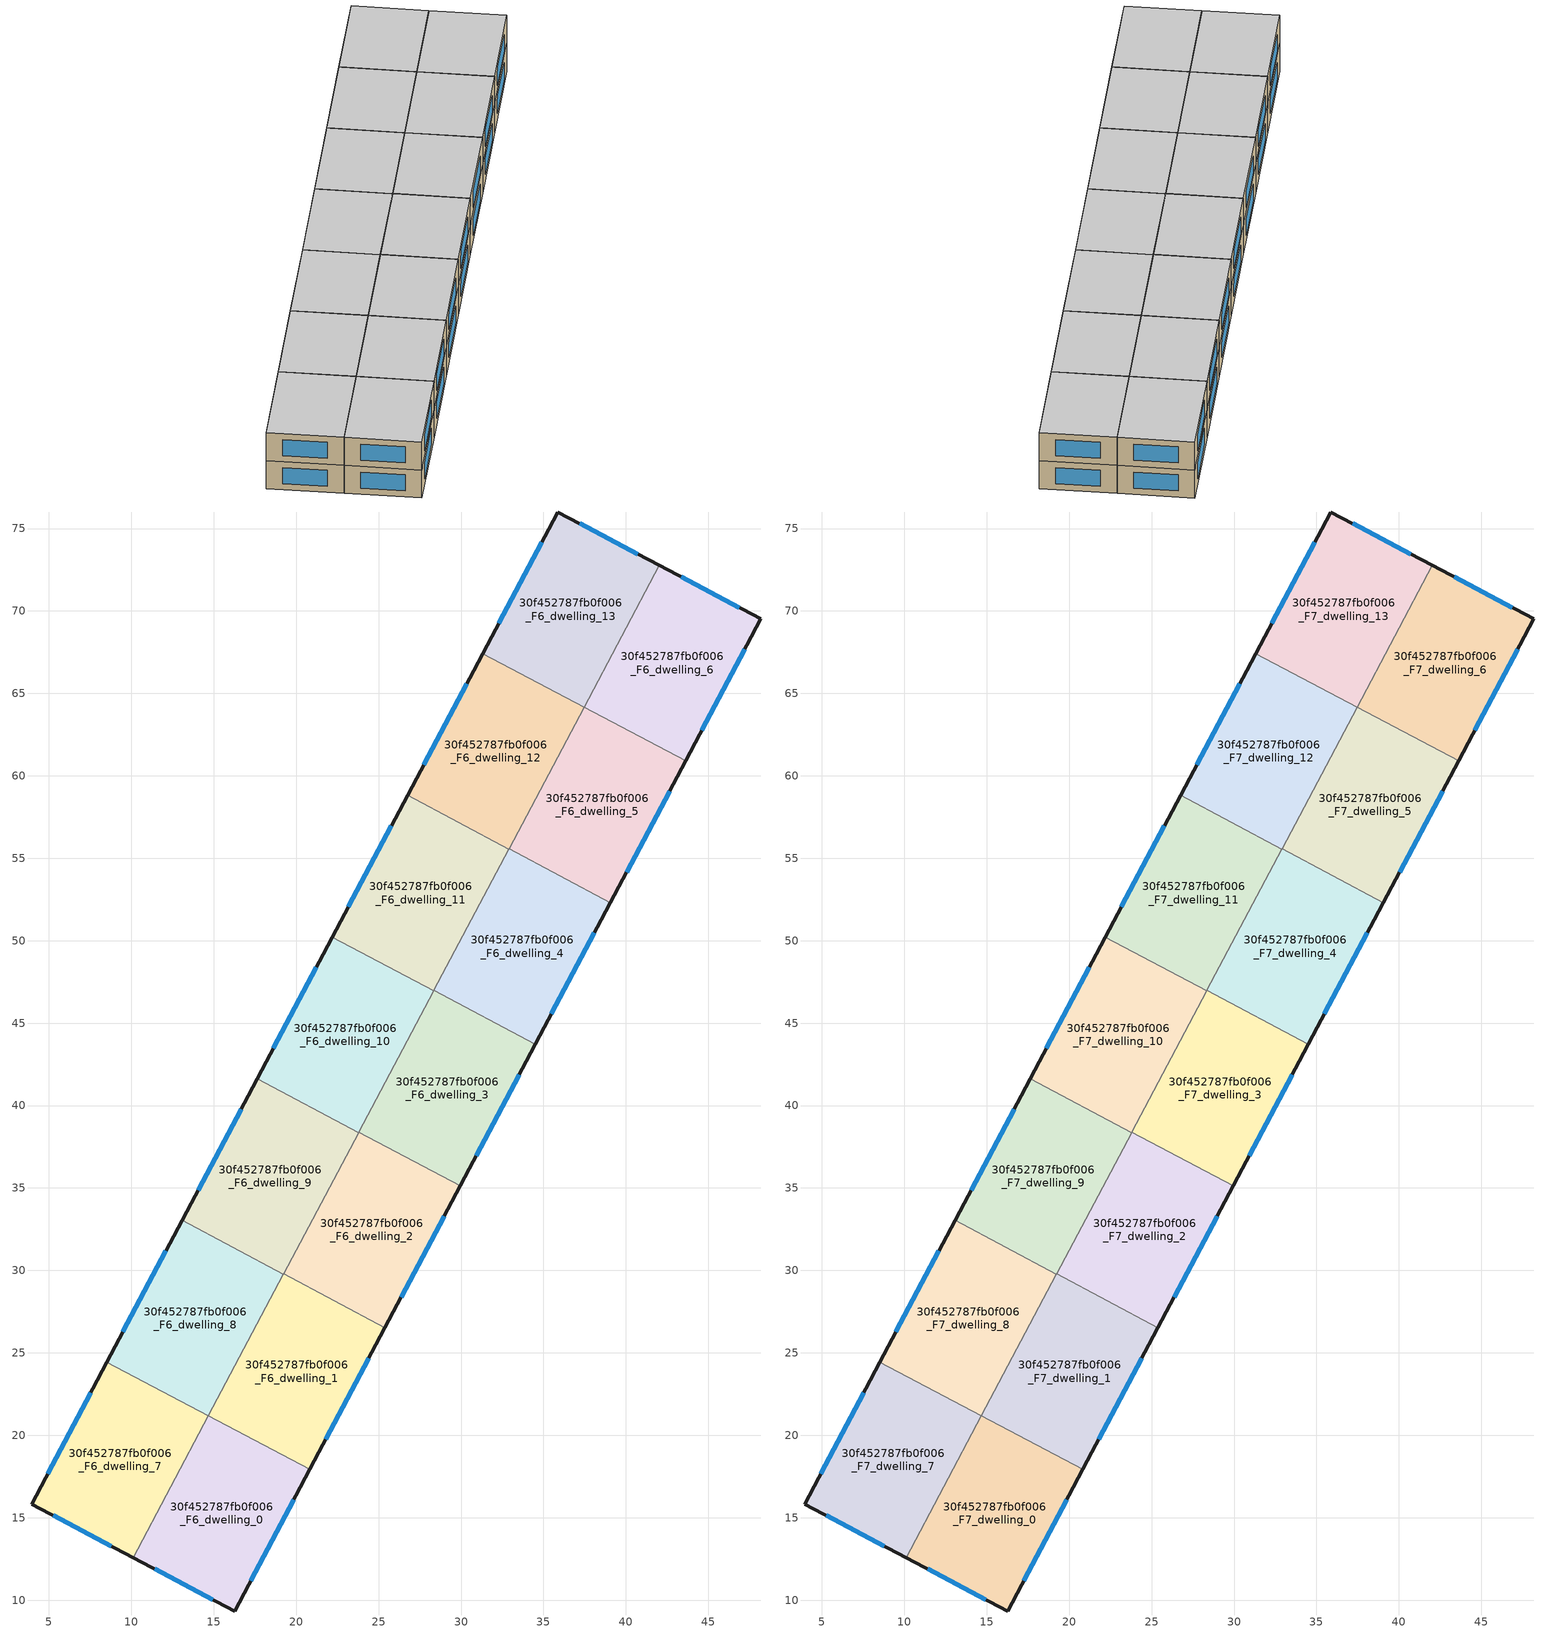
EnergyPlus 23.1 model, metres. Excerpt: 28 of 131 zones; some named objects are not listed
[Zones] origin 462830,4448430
30f452787fb0f006_F6_dwelling_0
 floor to 30f452787fb0f006_F5_dwelling_0 (EU_floor_Construction): 20.83,17.93 16.28,9.34 10.12,12.59 14.68,21.19 z18
 wall outside (EU_wall_Construction): 10.12,12.59 16.28,9.34 20.83,17.93 z18:21
 wall to 30f452787fb0f006_F6_dwelling_1 (EU_wall_Construction): 20.83,17.93 14.68,21.19 z18:21
 wall to 30f452787fb0f006_F6_dwelling_7 (EU_wall_Construction): 14.67,21.17 10.12,12.59 z18:21
 wall to 30f452787fb0f006_F6_dwelling_8 (EU_wall_Construction): 14.68,21.19 14.67,21.17 z18:21
 window (EU_Window_Construction): 17.25,11.18 19.85,16.09 / 11.44,11.89 14.96,10.04 z18.64:20.36
30f452787fb0f006_F6_dwelling_1
 floor to 30f452787fb0f006_F5_dwelling_1 (EU_floor_Construction): 25.39,26.53 20.83,17.93 14.68,21.19 19.24,29.79 z18
 wall outside (EU_wall_Construction): 20.83,17.93 25.39,26.53 z18:21
 wall to 30f452787fb0f006_F6_dwelling_2 (EU_wall_Construction): 25.39,26.53 19.24,29.79 z18:21
 wall to 30f452787fb0f006_F6_dwelling_8 (EU_wall_Construction): 19.23,29.77 14.68,21.19 z18:21
 wall to 30f452787fb0f006_F6_dwelling_9 (EU_wall_Construction): 19.24,29.79 19.23,29.77 z18:21
 window (EU_Window_Construction): 21.81,19.77 24.41,24.68 z18.64:20.36
30f452787fb0f006_F6_dwelling_10
 floor to 30f452787fb0f006_F5_dwelling_10 (EU_floor_Construction): 28.35,46.96 23.79,38.37 17.64,41.63 22.2,50.22 z18
 wall outside (EU_wall_Construction): 22.2,50.22 17.64,41.63 z18:21
 wall to 30f452787fb0f006_F6_dwelling_11 (EU_wall_Construction): 28.35,46.96 22.2,50.22 z18:21
 wall to 30f452787fb0f006_F6_dwelling_9 (EU_wall_Construction): 17.64,41.63 23.79,38.37 z18:21
 wall to 30f452787fb0f006_F6_dwelling_3 (EU_wall_Construction): 23.8,38.38 28.35,46.96 z18:21
 wall to 30f452787fb0f006_F6_dwelling_2 (EU_wall_Construction): 23.79,38.37 23.8,38.38 z18:21
 window (EU_Window_Construction): 21.22,48.38 18.61,43.47 z18.64:20.36
30f452787fb0f006_F6_dwelling_11
 floor to 30f452787fb0f006_F5_dwelling_11 (EU_floor_Construction): 32.91,55.56 28.35,46.96 22.2,50.22 26.76,58.82 z18
 wall outside (EU_wall_Construction): 26.76,58.82 22.2,50.22 z18:21
 wall to 30f452787fb0f006_F6_dwelling_12 (EU_wall_Construction): 32.91,55.56 26.76,58.82 z18:21
 wall to 30f452787fb0f006_F6_dwelling_4 (EU_wall_Construction): 28.36,46.98 32.91,55.56 z18:21
 wall to 30f452787fb0f006_F6_dwelling_3 (EU_wall_Construction): 28.35,46.96 28.36,46.98 z18:21
 window (EU_Window_Construction): 25.78,56.98 23.17,52.06 z18.64:20.36
30f452787fb0f006_F6_dwelling_12
 floor to 30f452787fb0f006_F5_dwelling_12 (EU_floor_Construction): 37.47,64.15 32.91,55.56 26.76,58.82 31.31,67.42 z18
 wall outside (EU_wall_Construction): 31.31,67.42 26.76,58.82 z18:21
 wall to 30f452787fb0f006_F6_dwelling_13 (EU_wall_Construction): 37.47,64.15 31.31,67.42 z18:21
 wall to 30f452787fb0f006_F6_dwelling_5 (EU_wall_Construction): 32.92,55.57 37.47,64.15 z18:21
 wall to 30f452787fb0f006_F6_dwelling_4 (EU_wall_Construction): 32.91,55.56 32.92,55.58 z18:21
 window (EU_Window_Construction): 30.34,65.57 27.73,60.66 z18.64:20.36
30f452787fb0f006_F6_dwelling_13
 floor to 30f452787fb0f006_F5_dwelling_13 (EU_floor_Construction): 42.03,72.76 37.47,64.15 31.31,67.42 35.87,76 z18
 wall outside (EU_wall_Construction): 42.03,72.76 35.87,76 31.31,67.42 z18:21
 wall to 30f452787fb0f006_F6_dwelling_6 (EU_wall_Construction): 37.47,64.17 42.03,72.76 z18:21
 wall to 30f452787fb0f006_F6_dwelling_5 (EU_wall_Construction): 37.47,64.15 37.47,64.17 z18:21
 window (EU_Window_Construction): 34.89,74.16 32.29,69.25 / 40.71,73.45 37.19,75.31 z18.64:20.36
30f452787fb0f006_F6_dwelling_2
 floor to 30f452787fb0f006_F5_dwelling_2 (EU_floor_Construction): 29.95,35.12 25.39,26.53 19.24,29.79 23.8,38.38 z18
 wall outside (EU_wall_Construction): 25.39,26.53 29.95,35.12 z18:21
 wall to 30f452787fb0f006_F6_dwelling_3 (EU_wall_Construction): 29.95,35.12 23.8,38.38 z18:21
 wall to 30f452787fb0f006_F6_dwelling_9 (EU_wall_Construction): 23.79,38.36 19.24,29.79 z18:21
 window (EU_Window_Construction): 26.37,28.37 28.97,33.28 z18.64:20.36
30f452787fb0f006_F6_dwelling_3
 floor to 30f452787fb0f006_F5_dwelling_3 (EU_floor_Construction): 34.51,43.72 29.95,35.12 23.8,38.38 28.36,46.98 z18
 wall outside (EU_wall_Construction): 29.95,35.12 34.51,43.72 z18:21
 wall to 30f452787fb0f006_F6_dwelling_4 (EU_wall_Construction): 34.51,43.72 28.36,46.98 z18:21
 window (EU_Window_Construction): 30.92,36.96 33.53,41.88 z18.64:20.36
30f452787fb0f006_F6_dwelling_4
 floor to 30f452787fb0f006_F5_dwelling_4 (EU_floor_Construction): 39.07,52.31 34.51,43.72 28.36,46.98 32.92,55.58 z18
 wall outside (EU_wall_Construction): 34.51,43.72 39.07,52.31 z18:21
 wall to 30f452787fb0f006_F6_dwelling_5 (EU_wall_Construction): 39.07,52.31 32.92,55.58 z18:21
 window (EU_Window_Construction): 35.48,45.56 38.09,50.47 z18.64:20.36
30f452787fb0f006_F6_dwelling_5
 floor to 30f452787fb0f006_F5_dwelling_5 (EU_floor_Construction): 43.62,60.91 39.07,52.31 32.92,55.58 37.47,64.17 z18
 wall outside (EU_wall_Construction): 39.07,52.31 43.62,60.91 z18:21
 wall to 30f452787fb0f006_F6_dwelling_6 (EU_wall_Construction): 43.62,60.91 37.47,64.17 z18:21
 window (EU_Window_Construction): 40.04,54.15 42.65,59.07 z18.64:20.36
30f452787fb0f006_F6_dwelling_6
 floor to 30f452787fb0f006_F5_dwelling_6 (EU_floor_Construction): 48.19,69.51 43.62,60.91 37.47,64.17 42.03,72.76 z18
 wall outside (EU_wall_Construction): 43.62,60.91 48.19,69.51 42.03,72.76 z18:21
 window (EU_Window_Construction): 46.87,70.21 43.35,72.06 / 44.6,62.75 47.21,67.67 z18.64:20.36
30f452787fb0f006_F6_dwelling_7
 floor to 30f452787fb0f006_F5_dwelling_7 (EU_floor_Construction): 14.67,21.17 10.12,12.59 3.96,15.83 8.52,24.44 z18
 wall outside (EU_wall_Construction): 8.52,24.44 3.96,15.83 10.12,12.59 z18:21
 wall to 30f452787fb0f006_F6_dwelling_8 (EU_wall_Construction): 14.67,21.17 8.52,24.44 z18:21
 window (EU_Window_Construction): 5.27,15.14 8.8,13.28 / 7.54,22.59 4.93,17.67 z18.64:20.36
30f452787fb0f006_F6_dwelling_8
 floor to 30f452787fb0f006_F5_dwelling_8 (EU_floor_Construction): 19.23,29.77 14.67,21.17 8.52,24.44 13.08,33.03 z18
 wall outside (EU_wall_Construction): 13.08,33.03 8.52,24.44 z18:21
 wall to 30f452787fb0f006_F6_dwelling_9 (EU_wall_Construction): 19.23,29.77 13.08,33.03 z18:21
 window (EU_Window_Construction): 12.1,31.19 9.5,26.28 z18.64:20.36
30f452787fb0f006_F6_dwelling_9
 floor to 30f452787fb0f006_F5_dwelling_9 (EU_floor_Construction): 23.79,38.37 19.23,29.77 13.08,33.03 17.64,41.63 z18
 wall outside (EU_wall_Construction): 17.64,41.63 13.08,33.03 z18:21
 window (EU_Window_Construction): 16.66,39.79 14.05,34.87 z18.64:20.36
30f452787fb0f006_F7_dwelling_0
 floor to 30f452787fb0f006_F6_dwelling_0 (EU_floor_Construction): 20.83,17.93 16.28,9.34 10.12,12.59 14.68,21.19 z21
 wall outside (EU_wall_Construction): 10.12,12.59 16.28,9.34 20.83,17.93 z21:24
 wall to 30f452787fb0f006_F7_dwelling_1 (EU_wall_Construction): 20.83,17.93 14.68,21.19 z21:24
 wall to 30f452787fb0f006_F7_dwelling_7 (EU_wall_Construction): 14.67,21.17 10.12,12.59 z21:24
 wall to 30f452787fb0f006_F7_dwelling_8 (EU_wall_Construction): 14.68,21.19 14.67,21.17 z21:24
 window (EU_Window_Construction): 17.25,11.18 19.85,16.09 / 11.44,11.89 14.96,10.04 z21.64:23.36
 ceiling to 30f452787fb0f006_F8_dwelling_0 (EU_floor_Construction): 16.28,9.34 20.83,17.93 14.68,21.19 10.12,12.59 z24
30f452787fb0f006_F7_dwelling_1
 floor to 30f452787fb0f006_F6_dwelling_1 (EU_floor_Construction): 25.39,26.53 20.83,17.93 14.68,21.19 19.24,29.79 z21
 wall outside (EU_wall_Construction): 20.83,17.93 25.39,26.53 z21:24
 wall to 30f452787fb0f006_F7_dwelling_2 (EU_wall_Construction): 25.39,26.53 19.24,29.79 z21:24
 wall to 30f452787fb0f006_F7_dwelling_8 (EU_wall_Construction): 19.23,29.77 14.68,21.19 z21:24
 wall to 30f452787fb0f006_F7_dwelling_9 (EU_wall_Construction): 19.24,29.79 19.23,29.77 z21:24
 window (EU_Window_Construction): 21.81,19.77 24.41,24.68 z21.64:23.36
 ceiling to 30f452787fb0f006_F8_dwelling_1 (EU_floor_Construction): 20.83,17.93 25.39,26.53 19.24,29.79 14.68,21.19 z24
30f452787fb0f006_F7_dwelling_10
 floor to 30f452787fb0f006_F6_dwelling_10 (EU_floor_Construction): 28.35,46.96 23.79,38.37 17.64,41.63 22.2,50.22 z21
 wall outside (EU_wall_Construction): 22.2,50.22 17.64,41.63 z21:24
 wall to 30f452787fb0f006_F7_dwelling_11 (EU_wall_Construction): 28.35,46.96 22.2,50.22 z21:24
 wall to 30f452787fb0f006_F7_dwelling_9 (EU_wall_Construction): 17.64,41.63 23.79,38.37 z21:24
 wall to 30f452787fb0f006_F7_dwelling_3 (EU_wall_Construction): 23.8,38.38 28.35,46.96 z21:24
 wall to 30f452787fb0f006_F7_dwelling_2 (EU_wall_Construction): 23.79,38.37 23.8,38.38 z21:24
 window (EU_Window_Construction): 21.22,48.38 18.61,43.47 z21.64:23.36
 ceiling to 30f452787fb0f006_F8_dwelling_10 (EU_floor_Construction): 23.79,38.37 28.35,46.96 22.2,50.22 17.64,41.63 z24
30f452787fb0f006_F7_dwelling_11
 floor to 30f452787fb0f006_F6_dwelling_11 (EU_floor_Construction): 32.91,55.56 28.35,46.96 22.2,50.22 26.76,58.82 z21
 wall outside (EU_wall_Construction): 26.76,58.82 22.2,50.22 z21:24
 wall to 30f452787fb0f006_F7_dwelling_12 (EU_wall_Construction): 32.91,55.56 26.76,58.82 z21:24
 wall to 30f452787fb0f006_F7_dwelling_4 (EU_wall_Construction): 28.36,46.98 32.91,55.56 z21:24
 wall to 30f452787fb0f006_F7_dwelling_3 (EU_wall_Construction): 28.35,46.96 28.36,46.98 z21:24
 window (EU_Window_Construction): 25.78,56.98 23.17,52.06 z21.64:23.36
 ceiling to 30f452787fb0f006_F8_dwelling_11 (EU_floor_Construction): 28.35,46.96 32.91,55.56 26.76,58.82 22.2,50.22 z24
30f452787fb0f006_F7_dwelling_12
 floor to 30f452787fb0f006_F6_dwelling_12 (EU_floor_Construction): 37.47,64.15 32.91,55.56 26.76,58.82 31.31,67.42 z21
 wall outside (EU_wall_Construction): 31.31,67.42 26.76,58.82 z21:24
 wall to 30f452787fb0f006_F7_dwelling_13 (EU_wall_Construction): 37.47,64.15 31.31,67.42 z21:24
 wall to 30f452787fb0f006_F7_dwelling_5 (EU_wall_Construction): 32.92,55.57 37.47,64.15 z21:24
 wall to 30f452787fb0f006_F7_dwelling_4 (EU_wall_Construction): 32.91,55.56 32.92,55.58 z21:24
 window (EU_Window_Construction): 30.34,65.57 27.73,60.66 z21.64:23.36
 ceiling to 30f452787fb0f006_F8_dwelling_12 (EU_floor_Construction): 32.91,55.56 37.47,64.15 31.31,67.42 26.76,58.82 z24
30f452787fb0f006_F7_dwelling_13
 floor to 30f452787fb0f006_F6_dwelling_13 (EU_floor_Construction): 42.03,72.76 37.47,64.15 31.31,67.42 35.87,76 z21
 wall outside (EU_wall_Construction): 42.03,72.76 35.87,76 31.31,67.42 z21:24
 wall to 30f452787fb0f006_F7_dwelling_6 (EU_wall_Construction): 37.47,64.17 42.03,72.76 z21:24
 wall to 30f452787fb0f006_F7_dwelling_5 (EU_wall_Construction): 37.47,64.15 37.47,64.17 z21:24
 window (EU_Window_Construction): 34.89,74.16 32.29,69.25 / 40.71,73.45 37.19,75.31 z21.64:23.36
 ceiling to 30f452787fb0f006_F8_dwelling_13 (EU_floor_Construction): 37.47,64.15 42.03,72.76 35.87,76 31.31,67.42 z24
30f452787fb0f006_F7_dwelling_2
 floor to 30f452787fb0f006_F6_dwelling_2 (EU_floor_Construction): 29.95,35.12 25.39,26.53 19.24,29.79 23.8,38.38 z21
 wall outside (EU_wall_Construction): 25.39,26.53 29.95,35.12 z21:24
 wall to 30f452787fb0f006_F7_dwelling_3 (EU_wall_Construction): 29.95,35.12 23.8,38.38 z21:24
 wall to 30f452787fb0f006_F7_dwelling_9 (EU_wall_Construction): 23.79,38.36 19.24,29.79 z21:24
 window (EU_Window_Construction): 26.37,28.37 28.97,33.28 z21.64:23.36
 ceiling to 30f452787fb0f006_F8_dwelling_2 (EU_floor_Construction): 25.39,26.53 29.95,35.12 23.8,38.38 19.24,29.79 z24
30f452787fb0f006_F7_dwelling_3
 floor to 30f452787fb0f006_F6_dwelling_3 (EU_floor_Construction): 34.51,43.72 29.95,35.12 23.8,38.38 28.36,46.98 z21
 wall outside (EU_wall_Construction): 29.95,35.12 34.51,43.72 z21:24
 wall to 30f452787fb0f006_F7_dwelling_4 (EU_wall_Construction): 34.51,43.72 28.36,46.98 z21:24
 window (EU_Window_Construction): 30.92,36.96 33.53,41.88 z21.64:23.36
 ceiling to 30f452787fb0f006_F8_dwelling_3 (EU_floor_Construction): 29.95,35.12 34.51,43.72 28.36,46.98 23.8,38.38 z24
30f452787fb0f006_F7_dwelling_4
 floor to 30f452787fb0f006_F6_dwelling_4 (EU_floor_Construction): 39.07,52.31 34.51,43.72 28.36,46.98 32.92,55.58 z21
 wall outside (EU_wall_Construction): 34.51,43.72 39.07,52.31 z21:24
 wall to 30f452787fb0f006_F7_dwelling_5 (EU_wall_Construction): 39.07,52.31 32.92,55.58 z21:24
 window (EU_Window_Construction): 35.48,45.56 38.09,50.47 z21.64:23.36
 ceiling to 30f452787fb0f006_F8_dwelling_4 (EU_floor_Construction): 34.51,43.72 39.07,52.31 32.92,55.58 28.36,46.98 z24
30f452787fb0f006_F7_dwelling_5
 floor to 30f452787fb0f006_F6_dwelling_5 (EU_floor_Construction): 43.62,60.91 39.07,52.31 32.92,55.58 37.47,64.17 z21
 wall outside (EU_wall_Construction): 39.07,52.31 43.62,60.91 z21:24
 wall to 30f452787fb0f006_F7_dwelling_6 (EU_wall_Construction): 43.62,60.91 37.47,64.17 z21:24
 window (EU_Window_Construction): 40.04,54.15 42.65,59.07 z21.64:23.36
 ceiling to 30f452787fb0f006_F8_dwelling_5 (EU_floor_Construction): 39.07,52.31 43.62,60.91 37.47,64.17 32.92,55.58 z24
30f452787fb0f006_F7_dwelling_6
 floor to 30f452787fb0f006_F6_dwelling_6 (EU_floor_Construction): 48.19,69.51 43.62,60.91 37.47,64.17 42.03,72.76 z21
 wall outside (EU_wall_Construction): 43.62,60.91 48.19,69.51 42.03,72.76 z21:24
 window (EU_Window_Construction): 46.87,70.21 43.35,72.06 / 44.6,62.75 47.21,67.67 z21.64:23.36
 ceiling to 30f452787fb0f006_F8_dwelling_6 (EU_floor_Construction): 43.62,60.91 48.19,69.51 42.03,72.76 37.47,64.17 z24
30f452787fb0f006_F7_dwelling_7
 floor to 30f452787fb0f006_F6_dwelling_7 (EU_floor_Construction): 14.67,21.17 10.12,12.59 3.96,15.83 8.52,24.44 z21
 wall outside (EU_wall_Construction): 8.52,24.44 3.96,15.83 10.12,12.59 z21:24
 wall to 30f452787fb0f006_F7_dwelling_8 (EU_wall_Construction): 14.67,21.17 8.52,24.44 z21:24
 window (EU_Window_Construction): 5.27,15.14 8.8,13.28 / 7.54,22.59 4.93,17.67 z21.64:23.36
 ceiling to 30f452787fb0f006_F8_dwelling_7 (EU_floor_Construction): 10.12,12.59 14.67,21.17 8.52,24.44 3.96,15.83 z24
30f452787fb0f006_F7_dwelling_8
 floor to 30f452787fb0f006_F6_dwelling_8 (EU_floor_Construction): 19.23,29.77 14.67,21.17 8.52,24.44 13.08,33.03 z21
 wall outside (EU_wall_Construction): 13.08,33.03 8.52,24.44 z21:24
 wall to 30f452787fb0f006_F7_dwelling_9 (EU_wall_Construction): 19.23,29.77 13.08,33.03 z21:24
 window (EU_Window_Construction): 12.1,31.19 9.5,26.28 z21.64:23.36
 ceiling to 30f452787fb0f006_F8_dwelling_8 (EU_floor_Construction): 14.67,21.17 19.23,29.77 13.08,33.03 8.52,24.44 z24
30f452787fb0f006_F7_dwelling_9
 floor to 30f452787fb0f006_F6_dwelling_9 (EU_floor_Construction): 23.79,38.37 19.23,29.77 13.08,33.03 17.64,41.63 z21
 wall outside (EU_wall_Construction): 17.64,41.63 13.08,33.03 z21:24
 window (EU_Window_Construction): 16.66,39.79 14.05,34.87 z21.64:23.36
 ceiling to 30f452787fb0f006_F8_dwelling_9 (EU_floor_Construction): 19.23,29.77 23.79,38.37 17.64,41.63 13.08,33.03 z24
[Building]
EU S2 Campaign: North Axis=0; Terrain=City; Solar Distribution=FullExterior
[Site:Location]
Yerevan-Zvartnots.Intl.AP: Latitude=40.15; Longitude=44.383; Time Zone=4; Elevation=854
[SizingPeriod:WeatherFileDays]
AnnualSizingPeriod: Begin Month=1; Begin Day of Month=1; End Month=12; End Day of Month=31; Day of Week for Start Day=Monday; Use Weather File Daylight Saving Period=No; Use Weather File Rain and Snow Indicators=No
[MATERIAL]
EU_InternalMass_Material: Roughness=MediumRough; Thickness=0.1; Conductivity=1; Density=1800; Specific Heat=900; Thermal Absorptance=0.9; Solar Absorptance=0.7; Visible Absorptance=0.7
[MATERIAL:NOMASS] Roughness=MediumRough; Thermal Absorptance=0.9; Solar Absorptance=0.7; Visible Absorptance=0.7
Name | Thermal Resistance
EU_wall_NoMass | 1.05043
EU_floor_NoMass | 0.478065
[WINDOWMATERIAL:SIMPLEGLAZINGSYSTEM]
EU_Window_SimpleGlazing: UFactor=2.5566; Solar Heat Gain Coefficient=0.75; Visible Transmittance=0.75
[CONSTRUCTION]
EU_wall_Construction: EU_wall_NoMass
EU_floor_Construction: EU_floor_NoMass
EU_Window_Construction: EU_Window_SimpleGlazing
EU_InternalMass_Construction: EU_InternalMass_Material
[ZONE] Type=1; Multiplier=1; Ceiling Height=autocalculate; Floor Area=autocalculate; Part of Total Floor Area=Yes
Name | Volume
30f452787fb0f006_F6_dwelling_0; 30f452787fb0f006_F7_dwelling_0 | 203.214
30f452787fb0f006_F6_dwelling_1; 30f452787fb0f006_F7_dwelling_1 | 203.208
30f452787fb0f006_F6_dwelling_10; 30f452787fb0f006_F7_dwelling_10; 30f452787fb0f006_F6_dwelling_9; 30f452787fb0f006_F7_dwelling_9 | 203.236
30f452787fb0f006_F6_dwelling_11; 30f452787fb0f006_F7_dwelling_11; 30f452787fb0f006_F6_dwelling_8; 30f452787fb0f006_F7_dwelling_8 | 203.234
30f452787fb0f006_F6_dwelling_12; 30f452787fb0f006_F7_dwelling_12 | 203.25
30f452787fb0f006_F6_dwelling_13; 30f452787fb0f006_F7_dwelling_13; 30f452787fb0f006_F6_dwelling_7; 30f452787fb0f006_F7_dwelling_7 | 203.24
30f452787fb0f006_F6_dwelling_2; 30f452787fb0f006_F7_dwelling_2 | 203.211
30f452787fb0f006_F6_dwelling_3; 30f452787fb0f006_F7_dwelling_3; 30f452787fb0f006_F6_dwelling_4; 30f452787fb0f006_F7_dwelling_4 | 203.21
30f452787fb0f006_F6_dwelling_5; 30f452787fb0f006_F7_dwelling_5 | 203.193
30f452787fb0f006_F6_dwelling_6; 30f452787fb0f006_F7_dwelling_6 | 203.216
[INTERNALMASS] Construction=EU_InternalMass_Construction
Name | Zone or ZoneList | Surface Area
30f452787fb0f006_F6_dwelling_0_EU_InternalMass | 30f452787fb0f006_F6_dwelling_0 | 67.738
30f452787fb0f006_F6_dwelling_1_EU_InternalMass | 30f452787fb0f006_F6_dwelling_1 | 67.7361
30f452787fb0f006_F6_dwelling_2_EU_InternalMass | 30f452787fb0f006_F6_dwelling_2 | 67.7369
30f452787fb0f006_F6_dwelling_3_EU_InternalMass | 30f452787fb0f006_F6_dwelling_3 | 67.7369
30f452787fb0f006_F6_dwelling_4_EU_InternalMass | 30f452787fb0f006_F6_dwelling_4 | 67.7369
30f452787fb0f006_F6_dwelling_5_EU_InternalMass | 30f452787fb0f006_F6_dwelling_5 | 67.7307
30f452787fb0f006_F6_dwelling_6_EU_InternalMass | 30f452787fb0f006_F6_dwelling_6 | 67.7388
30f452787fb0f006_F6_dwelling_7_EU_InternalMass | 30f452787fb0f006_F6_dwelling_7 | 67.7466
30f452787fb0f006_F6_dwelling_8_EU_InternalMass | 30f452787fb0f006_F6_dwelling_8 | 67.7447
30f452787fb0f006_F6_dwelling_9_EU_InternalMass | 30f452787fb0f006_F6_dwelling_9 | 67.7455
30f452787fb0f006_F6_dwelling_10_EU_InternalMass | 30f452787fb0f006_F6_dwelling_10 | 67.7455
30f452787fb0f006_F6_dwelling_11_EU_InternalMass | 30f452787fb0f006_F6_dwelling_11 | 67.7447
30f452787fb0f006_F6_dwelling_12_EU_InternalMass | 30f452787fb0f006_F6_dwelling_12 | 67.75
30f452787fb0f006_F6_dwelling_13_EU_InternalMass | 30f452787fb0f006_F6_dwelling_13 | 67.7466
30f452787fb0f006_F7_dwelling_0_EU_InternalMass | 30f452787fb0f006_F7_dwelling_0 | 67.738
30f452787fb0f006_F7_dwelling_1_EU_InternalMass | 30f452787fb0f006_F7_dwelling_1 | 67.7361
30f452787fb0f006_F7_dwelling_2_EU_InternalMass | 30f452787fb0f006_F7_dwelling_2 | 67.7369
30f452787fb0f006_F7_dwelling_3_EU_InternalMass | 30f452787fb0f006_F7_dwelling_3 | 67.7369
30f452787fb0f006_F7_dwelling_4_EU_InternalMass | 30f452787fb0f006_F7_dwelling_4 | 67.7369
30f452787fb0f006_F7_dwelling_5_EU_InternalMass | 30f452787fb0f006_F7_dwelling_5 | 67.7307
30f452787fb0f006_F7_dwelling_6_EU_InternalMass | 30f452787fb0f006_F7_dwelling_6 | 67.7388
30f452787fb0f006_F7_dwelling_7_EU_InternalMass | 30f452787fb0f006_F7_dwelling_7 | 67.7466
30f452787fb0f006_F7_dwelling_8_EU_InternalMass | 30f452787fb0f006_F7_dwelling_8 | 67.7447
30f452787fb0f006_F7_dwelling_9_EU_InternalMass | 30f452787fb0f006_F7_dwelling_9 | 67.7455
30f452787fb0f006_F7_dwelling_10_EU_InternalMass | 30f452787fb0f006_F7_dwelling_10 | 67.7455
30f452787fb0f006_F7_dwelling_11_EU_InternalMass | 30f452787fb0f006_F7_dwelling_11 | 67.7447
30f452787fb0f006_F7_dwelling_12_EU_InternalMass | 30f452787fb0f006_F7_dwelling_12 | 67.75
30f452787fb0f006_F7_dwelling_13_EU_InternalMass | 30f452787fb0f006_F7_dwelling_13 | 67.7466
[OTHEREQUIPMENT] Fuel Type=Electricity; Design Level Calculation Method=Watts/Area; Power per Zone Floor Area=1; Fraction Latent=0; Fraction Radiant=0; Fraction Lost=0; Carbon Dioxide Generation Rate=0; EndUse Subcategory=EU_Step8_InternalGains
Name | Zone or ZoneList or Space or SpaceList | Schedule
EU_Step8_InternalGain_30f452787fb0f006_F6_dwelling_0_f000 | 30f452787fb0f006_F6_dwelling_0 | EU_Step8_GainSchedule_30f452787fb0f006_F6_dwelling_0_f000
EU_Step8_InternalGain_30f452787fb0f006_F6_dwelling_1_f000 | 30f452787fb0f006_F6_dwelling_1 | EU_Step8_GainSchedule_30f452787fb0f006_F6_dwelling_1_f000
EU_Step8_InternalGain_30f452787fb0f006_F6_dwelling_2_f000 | 30f452787fb0f006_F6_dwelling_2 | EU_Step8_GainSchedule_30f452787fb0f006_F6_dwelling_2_f000
EU_Step8_InternalGain_30f452787fb0f006_F6_dwelling_3_f000 | 30f452787fb0f006_F6_dwelling_3 | EU_Step8_GainSchedule_30f452787fb0f006_F6_dwelling_3_f000
EU_Step8_InternalGain_30f452787fb0f006_F6_dwelling_4_f000 | 30f452787fb0f006_F6_dwelling_4 | EU_Step8_GainSchedule_30f452787fb0f006_F6_dwelling_4_f000
EU_Step8_InternalGain_30f452787fb0f006_F6_dwelling_5_f000 | 30f452787fb0f006_F6_dwelling_5 | EU_Step8_GainSchedule_30f452787fb0f006_F6_dwelling_5_f000
EU_Step8_InternalGain_30f452787fb0f006_F6_dwelling_6_f000 | 30f452787fb0f006_F6_dwelling_6 | EU_Step8_GainSchedule_30f452787fb0f006_F6_dwelling_6_f000
EU_Step8_InternalGain_30f452787fb0f006_F6_dwelling_7_f000 | 30f452787fb0f006_F6_dwelling_7 | EU_Step8_GainSchedule_30f452787fb0f006_F6_dwelling_7_f000
EU_Step8_InternalGain_30f452787fb0f006_F6_dwelling_8_f000 | 30f452787fb0f006_F6_dwelling_8 | EU_Step8_GainSchedule_30f452787fb0f006_F6_dwelling_8_f000
EU_Step8_InternalGain_30f452787fb0f006_F6_dwelling_9_f000 | 30f452787fb0f006_F6_dwelling_9 | EU_Step8_GainSchedule_30f452787fb0f006_F6_dwelling_9_f000
EU_Step8_InternalGain_30f452787fb0f006_F6_dwelling_10_f000 | 30f452787fb0f006_F6_dwelling_10 | EU_Step8_GainSchedule_30f452787fb0f006_F6_dwelling_10_f000
EU_Step8_InternalGain_30f452787fb0f006_F6_dwelling_11_f000 | 30f452787fb0f006_F6_dwelling_11 | EU_Step8_GainSchedule_30f452787fb0f006_F6_dwelling_11_f000
EU_Step8_InternalGain_30f452787fb0f006_F6_dwelling_12_f000 | 30f452787fb0f006_F6_dwelling_12 | EU_Step8_GainSchedule_30f452787fb0f006_F6_dwelling_12_f000
EU_Step8_InternalGain_30f452787fb0f006_F6_dwelling_13_f000 | 30f452787fb0f006_F6_dwelling_13 | EU_Step8_GainSchedule_30f452787fb0f006_F6_dwelling_13_f000
EU_Step8_InternalGain_30f452787fb0f006_F7_dwelling_0_f000 | 30f452787fb0f006_F7_dwelling_0 | EU_Step8_GainSchedule_30f452787fb0f006_F7_dwelling_0_f000
EU_Step8_InternalGain_30f452787fb0f006_F7_dwelling_1_f000 | 30f452787fb0f006_F7_dwelling_1 | EU_Step8_GainSchedule_30f452787fb0f006_F7_dwelling_1_f000
EU_Step8_InternalGain_30f452787fb0f006_F7_dwelling_2_f000 | 30f452787fb0f006_F7_dwelling_2 | EU_Step8_GainSchedule_30f452787fb0f006_F7_dwelling_2_f000
EU_Step8_InternalGain_30f452787fb0f006_F7_dwelling_3_f000 | 30f452787fb0f006_F7_dwelling_3 | EU_Step8_GainSchedule_30f452787fb0f006_F7_dwelling_3_f000
EU_Step8_InternalGain_30f452787fb0f006_F7_dwelling_4_f000 | 30f452787fb0f006_F7_dwelling_4 | EU_Step8_GainSchedule_30f452787fb0f006_F7_dwelling_4_f000
EU_Step8_InternalGain_30f452787fb0f006_F7_dwelling_5_f000 | 30f452787fb0f006_F7_dwelling_5 | EU_Step8_GainSchedule_30f452787fb0f006_F7_dwelling_5_f000
EU_Step8_InternalGain_30f452787fb0f006_F7_dwelling_6_f000 | 30f452787fb0f006_F7_dwelling_6 | EU_Step8_GainSchedule_30f452787fb0f006_F7_dwelling_6_f000
EU_Step8_InternalGain_30f452787fb0f006_F7_dwelling_7_f000 | 30f452787fb0f006_F7_dwelling_7 | EU_Step8_GainSchedule_30f452787fb0f006_F7_dwelling_7_f000
EU_Step8_InternalGain_30f452787fb0f006_F7_dwelling_8_f000 | 30f452787fb0f006_F7_dwelling_8 | EU_Step8_GainSchedule_30f452787fb0f006_F7_dwelling_8_f000
EU_Step8_InternalGain_30f452787fb0f006_F7_dwelling_9_f000 | 30f452787fb0f006_F7_dwelling_9 | EU_Step8_GainSchedule_30f452787fb0f006_F7_dwelling_9_f000
EU_Step8_InternalGain_30f452787fb0f006_F7_dwelling_10_f000 | 30f452787fb0f006_F7_dwelling_10 | EU_Step8_GainSchedule_30f452787fb0f006_F7_dwelling_10_f000
EU_Step8_InternalGain_30f452787fb0f006_F7_dwelling_11_f000 | 30f452787fb0f006_F7_dwelling_11 | EU_Step8_GainSchedule_30f452787fb0f006_F7_dwelling_11_f000
EU_Step8_InternalGain_30f452787fb0f006_F7_dwelling_12_f000 | 30f452787fb0f006_F7_dwelling_12 | EU_Step8_GainSchedule_30f452787fb0f006_F7_dwelling_12_f000
EU_Step8_InternalGain_30f452787fb0f006_F7_dwelling_13_f000 | 30f452787fb0f006_F7_dwelling_13 | EU_Step8_GainSchedule_30f452787fb0f006_F7_dwelling_13_f000
[ZONEVENTILATION:DESIGNFLOWRATE] Schedule=EU_AlwaysOn; Design Flow Rate Calculation Method=AirChanges/Hour; Air Changes per Hour=0.557805; Ventilation Type=Natural; Fan Pressure Rise=0; Fan Total Efficiency=1; Constant Term Coefficient=1; Temperature Term Coefficient=0; Velocity Term Coefficient=0; Velocity Squared Term Coefficient=0; Minimum Indoor Temperature=-100; Maximum Indoor Temperature=100; Delta Temperature=-100; Minimum Outdoor Temperature=-100; Maximum Outdoor Temperature=100; Maximum Wind Speed=40
Name | Zone or ZoneList or Space or SpaceList
EU_ConstantAir_30f452787fb0f006_F6_dwelling_0 | 30f452787fb0f006_F6_dwelling_0
EU_ConstantAir_30f452787fb0f006_F6_dwelling_1 | 30f452787fb0f006_F6_dwelling_1
EU_ConstantAir_30f452787fb0f006_F6_dwelling_2 | 30f452787fb0f006_F6_dwelling_2
EU_ConstantAir_30f452787fb0f006_F6_dwelling_3 | 30f452787fb0f006_F6_dwelling_3
EU_ConstantAir_30f452787fb0f006_F6_dwelling_4 | 30f452787fb0f006_F6_dwelling_4
EU_ConstantAir_30f452787fb0f006_F6_dwelling_5 | 30f452787fb0f006_F6_dwelling_5
EU_ConstantAir_30f452787fb0f006_F6_dwelling_6 | 30f452787fb0f006_F6_dwelling_6
EU_ConstantAir_30f452787fb0f006_F6_dwelling_7 | 30f452787fb0f006_F6_dwelling_7
EU_ConstantAir_30f452787fb0f006_F6_dwelling_8 | 30f452787fb0f006_F6_dwelling_8
EU_ConstantAir_30f452787fb0f006_F6_dwelling_9 | 30f452787fb0f006_F6_dwelling_9
EU_ConstantAir_30f452787fb0f006_F6_dwelling_10 | 30f452787fb0f006_F6_dwelling_10
EU_ConstantAir_30f452787fb0f006_F6_dwelling_11 | 30f452787fb0f006_F6_dwelling_11
EU_ConstantAir_30f452787fb0f006_F6_dwelling_12 | 30f452787fb0f006_F6_dwelling_12
EU_ConstantAir_30f452787fb0f006_F6_dwelling_13 | 30f452787fb0f006_F6_dwelling_13
EU_ConstantAir_30f452787fb0f006_F7_dwelling_0 | 30f452787fb0f006_F7_dwelling_0
EU_ConstantAir_30f452787fb0f006_F7_dwelling_1 | 30f452787fb0f006_F7_dwelling_1
EU_ConstantAir_30f452787fb0f006_F7_dwelling_2 | 30f452787fb0f006_F7_dwelling_2
EU_ConstantAir_30f452787fb0f006_F7_dwelling_3 | 30f452787fb0f006_F7_dwelling_3
EU_ConstantAir_30f452787fb0f006_F7_dwelling_4 | 30f452787fb0f006_F7_dwelling_4
EU_ConstantAir_30f452787fb0f006_F7_dwelling_5 | 30f452787fb0f006_F7_dwelling_5
EU_ConstantAir_30f452787fb0f006_F7_dwelling_6 | 30f452787fb0f006_F7_dwelling_6
EU_ConstantAir_30f452787fb0f006_F7_dwelling_7 | 30f452787fb0f006_F7_dwelling_7
EU_ConstantAir_30f452787fb0f006_F7_dwelling_8 | 30f452787fb0f006_F7_dwelling_8
EU_ConstantAir_30f452787fb0f006_F7_dwelling_9 | 30f452787fb0f006_F7_dwelling_9
EU_ConstantAir_30f452787fb0f006_F7_dwelling_10 | 30f452787fb0f006_F7_dwelling_10
EU_ConstantAir_30f452787fb0f006_F7_dwelling_11 | 30f452787fb0f006_F7_dwelling_11
EU_ConstantAir_30f452787fb0f006_F7_dwelling_12 | 30f452787fb0f006_F7_dwelling_12
EU_ConstantAir_30f452787fb0f006_F7_dwelling_13 | 30f452787fb0f006_F7_dwelling_13
[HVACTEMPLATE:ZONE:IDEALLOADSAIRSYSTEM] System Availability Schedule=EU_AlwaysOn; Maximum Heating Supply Air Temperature=50; Minimum Cooling Supply Air Temperature=13; Maximum Heating Supply Air Humidity Ratio=0.0156; Minimum Cooling Supply Air Humidity Ratio=0.0077; Heating Limit=NoLimit; Cooling Limit=NoLimit; Heating Availability Schedule=EU_AlwaysOn; Cooling Availability Schedule=EU_CoolingOff; Dehumidification Control Type=ConstantSensibleHeatRatio; Cooling Sensible Heat Ratio=0.7; Dehumidification Setpoint=60; Humidification Control Type=None; Humidification Setpoint=30; Outdoor Air Method=None; Outdoor Air Flow Rate per Person=0.00944; Outdoor Air Flow Rate per Zone Floor Area=0; Outdoor Air Flow Rate per Zone=0; Demand Controlled Ventilation Type=None; Outdoor Air Economizer Type=NoEconomizer; Heat Recovery Type=None; Sensible Heat Recovery Effectiveness=0.7; Latent Heat Recovery Effectiveness=0.65
Name | Template Thermostat
30f452787fb0f006_F6_dwelling_0 | EU_HeatOnly_30f452787fb0f006_F6_dwelling_0
30f452787fb0f006_F6_dwelling_1 | EU_HeatOnly_30f452787fb0f006_F6_dwelling_1
30f452787fb0f006_F6_dwelling_2 | EU_HeatOnly_30f452787fb0f006_F6_dwelling_2
30f452787fb0f006_F6_dwelling_3 | EU_HeatOnly_30f452787fb0f006_F6_dwelling_3
30f452787fb0f006_F6_dwelling_4 | EU_HeatOnly_30f452787fb0f006_F6_dwelling_4
30f452787fb0f006_F6_dwelling_5 | EU_HeatOnly_30f452787fb0f006_F6_dwelling_5
30f452787fb0f006_F6_dwelling_6 | EU_HeatOnly_30f452787fb0f006_F6_dwelling_6
30f452787fb0f006_F6_dwelling_7 | EU_HeatOnly_30f452787fb0f006_F6_dwelling_7
30f452787fb0f006_F6_dwelling_8 | EU_HeatOnly_30f452787fb0f006_F6_dwelling_8
30f452787fb0f006_F6_dwelling_9 | EU_HeatOnly_30f452787fb0f006_F6_dwelling_9
30f452787fb0f006_F6_dwelling_10 | EU_HeatOnly_30f452787fb0f006_F6_dwelling_10
30f452787fb0f006_F6_dwelling_11 | EU_HeatOnly_30f452787fb0f006_F6_dwelling_11
30f452787fb0f006_F6_dwelling_12 | EU_HeatOnly_30f452787fb0f006_F6_dwelling_12
30f452787fb0f006_F6_dwelling_13 | EU_HeatOnly_30f452787fb0f006_F6_dwelling_13
30f452787fb0f006_F7_dwelling_0 | EU_HeatOnly_30f452787fb0f006_F7_dwelling_0
30f452787fb0f006_F7_dwelling_1 | EU_HeatOnly_30f452787fb0f006_F7_dwelling_1
30f452787fb0f006_F7_dwelling_2 | EU_HeatOnly_30f452787fb0f006_F7_dwelling_2
30f452787fb0f006_F7_dwelling_3 | EU_HeatOnly_30f452787fb0f006_F7_dwelling_3
30f452787fb0f006_F7_dwelling_4 | EU_HeatOnly_30f452787fb0f006_F7_dwelling_4
30f452787fb0f006_F7_dwelling_5 | EU_HeatOnly_30f452787fb0f006_F7_dwelling_5
30f452787fb0f006_F7_dwelling_6 | EU_HeatOnly_30f452787fb0f006_F7_dwelling_6
30f452787fb0f006_F7_dwelling_7 | EU_HeatOnly_30f452787fb0f006_F7_dwelling_7
30f452787fb0f006_F7_dwelling_8 | EU_HeatOnly_30f452787fb0f006_F7_dwelling_8
30f452787fb0f006_F7_dwelling_9 | EU_HeatOnly_30f452787fb0f006_F7_dwelling_9
30f452787fb0f006_F7_dwelling_10 | EU_HeatOnly_30f452787fb0f006_F7_dwelling_10
30f452787fb0f006_F7_dwelling_11 | EU_HeatOnly_30f452787fb0f006_F7_dwelling_11
30f452787fb0f006_F7_dwelling_12 | EU_HeatOnly_30f452787fb0f006_F7_dwelling_12
30f452787fb0f006_F7_dwelling_13 | EU_HeatOnly_30f452787fb0f006_F7_dwelling_13
[SIZING:ZONE] Zone Cooling Design Supply Air Temperature Input Method=SupplyAirTemperature; Zone Cooling Design Supply Air Temperature=13; Zone Heating Design Supply Air Temperature Input Method=SupplyAirTemperature; Zone Heating Design Supply Air Temperature=50; Zone Cooling Design Supply Air Humidity Ratio=0.008; Zone Heating Design Supply Air Humidity Ratio=0.008; Cooling Design Air Flow Method=DesignDay; Cooling Design Air Flow Rate=0; Cooling Minimum Air Flow per Zone Floor Area=0.000762; Cooling Minimum Air Flow=0; Cooling Minimum Air Flow Fraction=0.2; Heating Design Air Flow Method=DesignDay; Heating Design Air Flow Rate=0; Heating Maximum Air Flow per Zone Floor Area=0.002032; Heating Maximum Air Flow=0.141576; Heating Maximum Air Flow Fraction=0.3; Account for Dedicated Outdoor Air System=No; Dedicated Outdoor Air System Control Strategy=NeutralSupplyAir; Dedicated Outdoor Air Low Setpoint Temperature for Design=autosize; Dedicated Outdoor Air High Setpoint Temperature for Design=autosize; Zone Load Sizing Method=Sensible Load Only No Latent Load; Zone Latent Cooling Design Supply Air Humidity Ratio Input Method=HumidityRatioDifference; Zone Cooling Design Supply Air Humidity Ratio Difference=0.005; Zone Latent Heating Design Supply Air Humidity Ratio Input Method=HumidityRatioDifference; Zone Humidification Design Supply Air Humidity Ratio Difference=0.005
30f452787fb0f006_F6_dwelling_0; 30f452787fb0f006_F6_dwelling_1; 30f452787fb0f006_F6_dwelling_2; 30f452787fb0f006_F6_dwelling_3; 30f452787fb0f006_F6_dwelling_4; 30f452787fb0f006_F6_dwelling_5; 30f452787fb0f006_F6_dwelling_6; 30f452787fb0f006_F6_dwelling_7; 30f452787fb0f006_F6_dwelling_8; 30f452787fb0f006_F6_dwelling_9; 30f452787fb0f006_F6_dwelling_10; 30f452787fb0f006_F6_dwelling_11; 30f452787fb0f006_F6_dwelling_12; 30f452787fb0f006_F6_dwelling_13; 30f452787fb0f006_F7_dwelling_0; 30f452787fb0f006_F7_dwelling_1; 30f452787fb0f006_F7_dwelling_2; 30f452787fb0f006_F7_dwelling_3; 30f452787fb0f006_F7_dwelling_4; 30f452787fb0f006_F7_dwelling_5; 30f452787fb0f006_F7_dwelling_6; 30f452787fb0f006_F7_dwelling_7; 30f452787fb0f006_F7_dwelling_8; 30f452787fb0f006_F7_dwelling_9; 30f452787fb0f006_F7_dwelling_10; 30f452787fb0f006_F7_dwelling_11; 30f452787fb0f006_F7_dwelling_12; 30f452787fb0f006_F7_dwelling_13
[SCHEDULE:CONSTANT]
Name | Hourly Value
EU_AlwaysOn | 1
EU_CoolingOff | 0
[SCHEDULE:FILE] Column Number=1; Rows to Skip at Top=0; Number of Hours of Data=8760; Column Separator=Comma; Interpolate to Timestep=No; Minutes per Item=60; Adjust Schedule for Daylight Savings=Yes
Name | File
EU_Step8_GainSchedule_30f452787fb0f006_F6_dwelling_0_f000 | ../../schedules/30f452787fb0f006/30f452787fb0f006_F6_dwelling_0_f000_gain.csv
EU_Step8_GainSchedule_30f452787fb0f006_F6_dwelling_1_f000 | ../../schedules/30f452787fb0f006/30f452787fb0f006_F6_dwelling_1_f000_gain.csv
EU_Step8_GainSchedule_30f452787fb0f006_F6_dwelling_2_f000 | ../../schedules/30f452787fb0f006/30f452787fb0f006_F6_dwelling_2_f000_gain.csv
EU_Step8_GainSchedule_30f452787fb0f006_F6_dwelling_3_f000 | ../../schedules/30f452787fb0f006/30f452787fb0f006_F6_dwelling_3_f000_gain.csv
EU_Step8_GainSchedule_30f452787fb0f006_F6_dwelling_4_f000 | ../../schedules/30f452787fb0f006/30f452787fb0f006_F6_dwelling_4_f000_gain.csv
EU_Step8_GainSchedule_30f452787fb0f006_F6_dwelling_5_f000 | ../../schedules/30f452787fb0f006/30f452787fb0f006_F6_dwelling_5_f000_gain.csv
EU_Step8_GainSchedule_30f452787fb0f006_F6_dwelling_6_f000 | ../../schedules/30f452787fb0f006/30f452787fb0f006_F6_dwelling_6_f000_gain.csv
EU_Step8_GainSchedule_30f452787fb0f006_F6_dwelling_7_f000 | ../../schedules/30f452787fb0f006/30f452787fb0f006_F6_dwelling_7_f000_gain.csv
EU_Step8_GainSchedule_30f452787fb0f006_F6_dwelling_8_f000 | ../../schedules/30f452787fb0f006/30f452787fb0f006_F6_dwelling_8_f000_gain.csv
EU_Step8_GainSchedule_30f452787fb0f006_F6_dwelling_9_f000 | ../../schedules/30f452787fb0f006/30f452787fb0f006_F6_dwelling_9_f000_gain.csv
EU_Step8_GainSchedule_30f452787fb0f006_F6_dwelling_10_f000 | ../../schedules/30f452787fb0f006/30f452787fb0f006_F6_dwelling_10_f000_gain.csv
EU_Step8_GainSchedule_30f452787fb0f006_F6_dwelling_11_f000 | ../../schedules/30f452787fb0f006/30f452787fb0f006_F6_dwelling_11_f000_gain.csv
EU_Step8_GainSchedule_30f452787fb0f006_F6_dwelling_12_f000 | ../../schedules/30f452787fb0f006/30f452787fb0f006_F6_dwelling_12_f000_gain.csv
EU_Step8_GainSchedule_30f452787fb0f006_F6_dwelling_13_f000 | ../../schedules/30f452787fb0f006/30f452787fb0f006_F6_dwelling_13_f000_gain.csv
EU_Step8_GainSchedule_30f452787fb0f006_F7_dwelling_0_f000 | ../../schedules/30f452787fb0f006/30f452787fb0f006_F7_dwelling_0_f000_gain.csv
EU_Step8_GainSchedule_30f452787fb0f006_F7_dwelling_1_f000 | ../../schedules/30f452787fb0f006/30f452787fb0f006_F7_dwelling_1_f000_gain.csv
EU_Step8_GainSchedule_30f452787fb0f006_F7_dwelling_2_f000 | ../../schedules/30f452787fb0f006/30f452787fb0f006_F7_dwelling_2_f000_gain.csv
EU_Step8_GainSchedule_30f452787fb0f006_F7_dwelling_3_f000 | ../../schedules/30f452787fb0f006/30f452787fb0f006_F7_dwelling_3_f000_gain.csv
EU_Step8_GainSchedule_30f452787fb0f006_F7_dwelling_4_f000 | ../../schedules/30f452787fb0f006/30f452787fb0f006_F7_dwelling_4_f000_gain.csv
EU_Step8_GainSchedule_30f452787fb0f006_F7_dwelling_5_f000 | ../../schedules/30f452787fb0f006/30f452787fb0f006_F7_dwelling_5_f000_gain.csv
EU_Step8_GainSchedule_30f452787fb0f006_F7_dwelling_6_f000 | ../../schedules/30f452787fb0f006/30f452787fb0f006_F7_dwelling_6_f000_gain.csv
EU_Step8_GainSchedule_30f452787fb0f006_F7_dwelling_7_f000 | ../../schedules/30f452787fb0f006/30f452787fb0f006_F7_dwelling_7_f000_gain.csv
EU_Step8_GainSchedule_30f452787fb0f006_F7_dwelling_8_f000 | ../../schedules/30f452787fb0f006/30f452787fb0f006_F7_dwelling_8_f000_gain.csv
EU_Step8_GainSchedule_30f452787fb0f006_F7_dwelling_9_f000 | ../../schedules/30f452787fb0f006/30f452787fb0f006_F7_dwelling_9_f000_gain.csv
EU_Step8_GainSchedule_30f452787fb0f006_F7_dwelling_10_f000 | ../../schedules/30f452787fb0f006/30f452787fb0f006_F7_dwelling_10_f000_gain.csv
EU_Step8_GainSchedule_30f452787fb0f006_F7_dwelling_11_f000 | ../../schedules/30f452787fb0f006/30f452787fb0f006_F7_dwelling_11_f000_gain.csv
EU_Step8_GainSchedule_30f452787fb0f006_F7_dwelling_12_f000 | ../../schedules/30f452787fb0f006/30f452787fb0f006_F7_dwelling_12_f000_gain.csv
EU_Step8_GainSchedule_30f452787fb0f006_F7_dwelling_13_f000 | ../../schedules/30f452787fb0f006/30f452787fb0f006_F7_dwelling_13_f000_gain.csv
